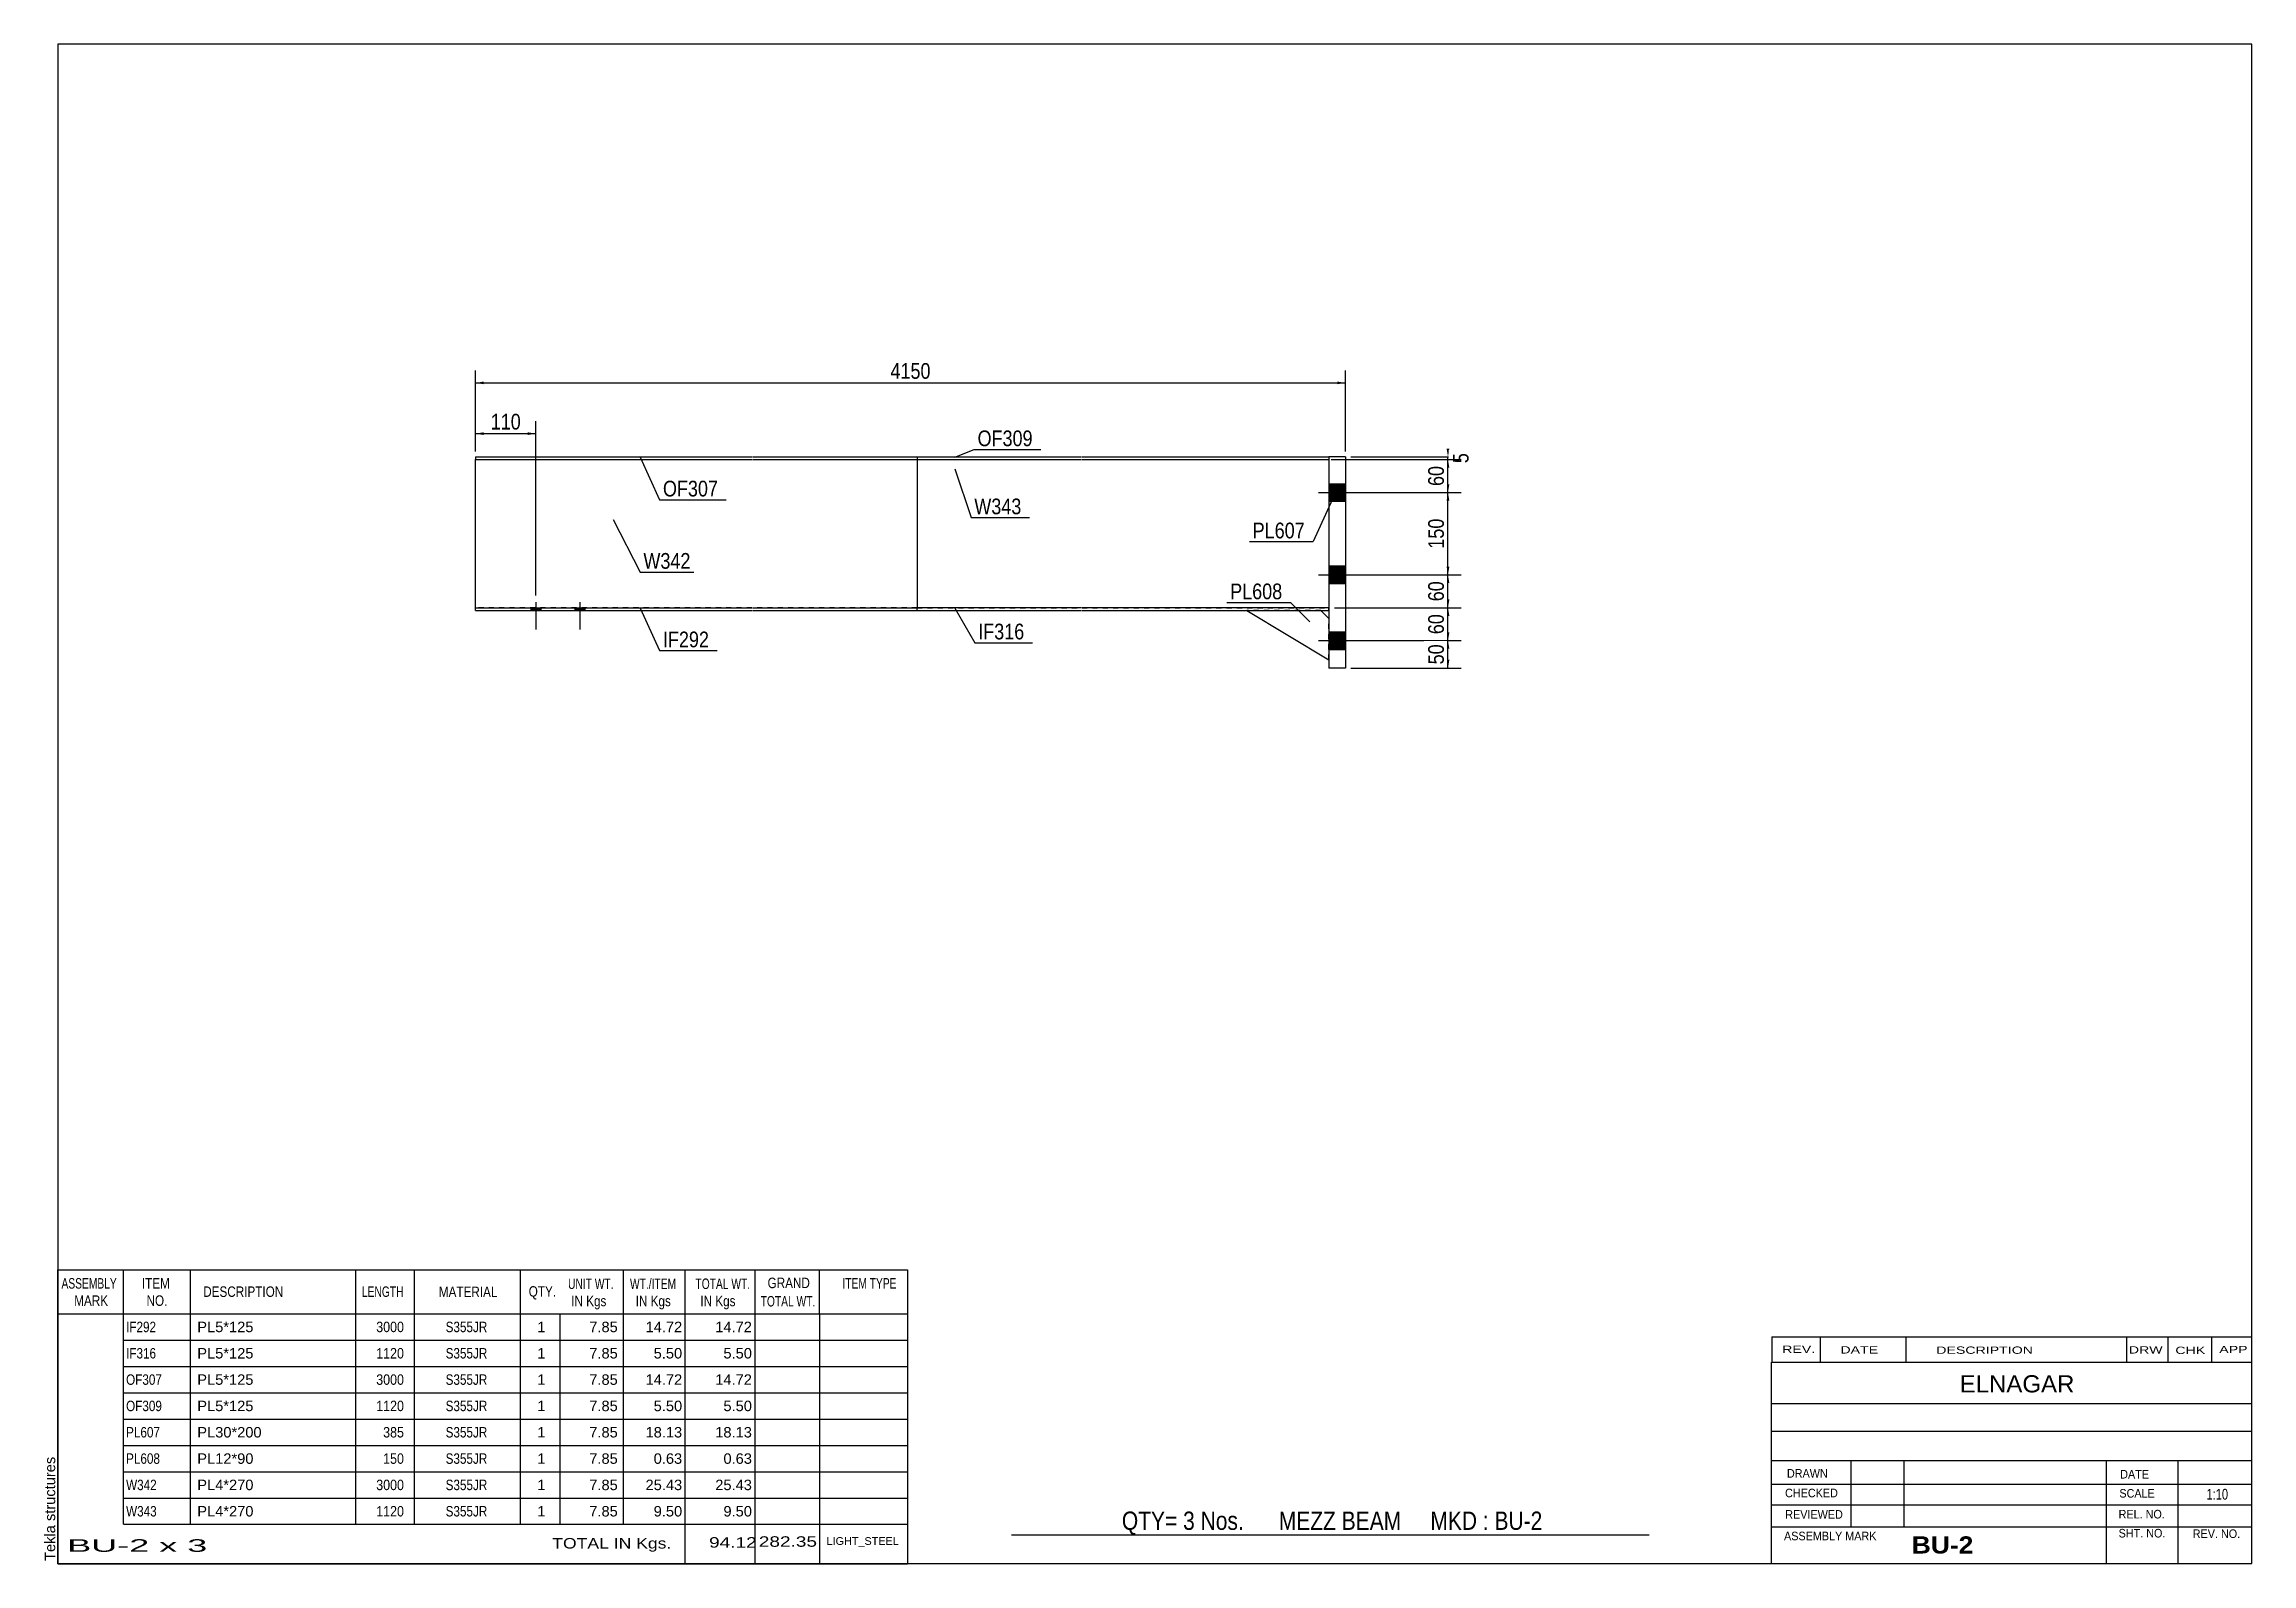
# Model space of a CAD drawing. Header units: millimetres. Extents: x -79 to 324, y -188 to 89.
import ezdxf

# ---------------------------------------------------------------- set-up
doc = ezdxf.new("R2010")
doc.units = ezdxf.units.MM
doc.linetypes.add('DXK_LINE_DOT1', pattern=[1.8814, 0.9407, -0.9407])
doc.styles.add('Arial', font='ARIAL.TTF', dxfattribs={"height": 0.2})
doc.styles.add('Arial Bold', font='ARIALBD.TTF', dxfattribs={"height": 0.2})
doc.styles.add('Arial Narrow', font='ARIALN.TTF', dxfattribs={"height": 0.2})

# ---------------------------------------------------------------- blocks, each defined once
blk = doc.blocks.new('Unknown-624483029-1965')
at = {"color": 5, "linetype": 'Continuous'}
for p, q in [((323.85, 89.23), (-76.15, 89.23)), ((-76.15, 89.23), (-76.15, -187.77)), ((323.85, -187.77), (323.85, 89.23)), ((-76.15, -187.77), (323.85, -187.77))]:
    blk.add_line(p, q, dxfattribs=at)
at = {"color": 174, "linetype": 'Continuous', "style": 'Arial'}
blk.add_text('Tekla structures', height=1.9102, rotation=90, dxfattribs=at).set_placement((-76.65, -187.27))
blk = doc.blocks.new('Part-624483029-3412 - 1214')
at = {"color": 2, "linetype": 'Continuous'}
for p, q in [((80.49, -14), (80.49, -13.5)), ((110.49, -13.5), (80.49, -13.5)), ((80.49, -14), (110.49, -14)), ((155.59, -13.5), (110.59, -13.5)), ((110.59, -14), (155.59, -14))]:
    blk.add_line(p, q, dxfattribs=at)
at = {"color": 7, "linetype": 'DXK_LINE_DOT1'}
blk.add_line((155.59, -14), (155.59, -13.5), dxfattribs=at)
blk = doc.blocks.new('Part-624483029-3404 - 1214')
at = {"color": 2, "linetype": 'Continuous'}
for p, q in [((0, 14), (0, 13.5)), ((0, 14), (50.39, 14)), ((0, 13.5), (50.39, 13.5)), ((50.49, 14), (80.49, 14)), ((50.49, 13.5), (80.49, 13.5)), ((80.49, 14), (80.49, 13.5))]:
    blk.add_line(p, q, dxfattribs=at)
blk = doc.blocks.new('Part-624483029-3406 - 1214')
at = {"color": 2, "linetype": 'Continuous'}
for p, q in [((80.49, 14), (80.49, 13.5)), ((80.49, 14), (110.49, 14)), ((80.49, 13.5), (110.49, 13.5)), ((110.59, 14), (155.59, 14)), ((110.59, 13.5), (155.59, 13.5))]:
    blk.add_line(p, q, dxfattribs=at)
at = {"color": 7, "linetype": 'DXK_LINE_DOT1'}
blk.add_line((155.59, 14), (155.59, 13.5), dxfattribs=at)
blk = doc.blocks.new('Part-624483029-3409 - 1214')
at = {"color": 2, "linetype": 'Continuous'}
blk.add_line((80.49, 13.5), (80.49, -13.5), dxfattribs=at)
at = {"color": 7, "linetype": 'DXK_LINE_DOT1'}
for p, q in [((80.49, 13.5), (110.49, 13.5)), ((110.59, 13.5), (155.59, 13.5)), ((155.59, 13.5), (155.59, -13.5)), ((80.49, -13.5), (110.49, -13.5)), ((110.59, -13.5), (155.59, -13.5))]:
    blk.add_line(p, q, dxfattribs=at)
blk = doc.blocks.new('Part-624483029-3418 - 1214')
at = {"color": 2, "linetype": 'Continuous'}
for p, q in [((140.59, -14), (155.59, -23)), ((155.59, -15.5), (154.09, -14))]:
    blk.add_line(p, q, dxfattribs=at)
at = {"color": 7, "linetype": 'DXK_LINE_DOT1'}
for p, q in [((154.09, -14), (140.59, -14)), ((155.59, -23), (155.59, -15.5))]:
    blk.add_line(p, q, dxfattribs=at)
blk = doc.blocks.new('Part-624483029-3410 - 1214')
at = {"color": 2, "linetype": 'Continuous'}
for p, q in [((0, -14), (0, -13.5)), ((0, -13.5), (50.39, -13.5)), ((0, -14), (50.39, -14)), ((50.49, -13.5), (80.49, -13.5)), ((50.49, -14), (80.49, -14)), ((80.49, -14), (80.49, -13.5))]:
    blk.add_line(p, q, dxfattribs=at)
blk = doc.blocks.new('Part-624483029-3415 - 1214')
at = {"color": 2, "linetype": 'Continuous'}
for p, q in [((158.59, 14), (155.59, 14)), ((155.59, 14), (155.59, -24.5)), ((158.59, 14), (158.59, -24.5)), ((158.59, -24.5), (155.59, -24.5))]:
    blk.add_line(p, q, dxfattribs=at)
blk = doc.blocks.new('Part-624483029-3420 - 1214')
at = {"color": 2, "linetype": 'Continuous'}
for p, q in [((0, -13.5), (0, 13.5)), ((80.49, 13.5), (80.49, -13.5))]:
    blk.add_line(p, q, dxfattribs=at)
at = {"color": 7, "linetype": 'DXK_LINE_DOT1'}
for p, q in [((0, 13.5), (50.39, 13.5)), ((50.49, 13.5), (80.49, 13.5)), ((50.39, -13.5), (0, -13.5)), ((80.49, -13.5), (50.49, -13.5))]:
    blk.add_line(p, q, dxfattribs=at)
blk = doc.blocks.new('Bolt-624483029-3421 - 1214')
at = {"linetype": 'Continuous'}
for points in [[(10.1, -14), (11.9, -14), (11.9, -13.5), (10.1, -13.5)], [(10.1, -14), (11.9, -14), (11.9, -13.5), (10.1, -13.5)], [(18.1, -14), (19.9, -14), (19.9, -13.5), (18.1, -13.5)], [(18.1, -14), (19.9, -14), (19.9, -13.5), (18.1, -13.5)]]:
    blk.add_hatch(color=3, dxfattribs=at).paths.add_polyline_path(points)
at = {"color": 3, "linetype": 'Continuous'}
for p, q in [((10.1, -13.5), (10.1, -14)), ((10.1, -13.5), (10.1, -14)), ((11, -12.5), (11, -17.5)), ((11, -12.5), (11, -17.5)), ((11.9, -13.5), (11.9, -14)), ((11.9, -13.5), (11.9, -14)), ((18.1, -13.5), (18.1, -14)), ((18.1, -13.5), (18.1, -14)), ((19, -12.5), (19, -17.5)), ((19, -12.5), (19, -17.5)), ((19.9, -13.5), (19.9, -14)), ((19.9, -13.5), (19.9, -14))]:
    blk.add_line(p, q, dxfattribs=at)
blk = doc.blocks.new('Bolt-624483029-3423 - 1214')
at = {"linetype": 'Continuous'}
for points in [[(155.59, 9.1), (155.59, 5.9), (158.59, 5.9), (158.59, 9.1)], [(155.59, 9.1), (155.59, 5.9), (158.59, 5.9), (158.59, 9.1)], [(155.59, -5.9), (155.59, -9.1), (158.59, -9.1), (158.59, -5.9)], [(155.59, -5.9), (155.59, -9.1), (158.59, -9.1), (158.59, -5.9)], [(155.59, -17.9), (155.59, -21.1), (158.59, -21.1), (158.59, -17.9)], [(155.59, -17.9), (155.59, -21.1), (158.59, -21.1), (158.59, -17.9)]]:
    blk.add_hatch(color=3, dxfattribs=at).paths.add_polyline_path(points)
at = {"color": 3, "linetype": 'Continuous'}
for p, q in [((155.59, 9.1), (158.59, 9.1)), ((155.59, 9.1), (158.59, 9.1)), ((153.69, 7.5), (165.59, 7.5)), ((153.69, 7.5), (165.59, 7.5)), ((155.59, 5.9), (158.59, 5.9)), ((155.59, 5.9), (158.59, 5.9)), ((153.69, -7.5), (165.59, -7.5)), ((153.69, -7.5), (165.59, -7.5)), ((155.59, -5.9), (158.59, -5.9)), ((155.59, -5.9), (158.59, -5.9)), ((155.59, -9.1), (158.59, -9.1)), ((155.59, -9.1), (158.59, -9.1)), ((153.69, -19.5), (165.59, -19.5)), ((153.69, -19.5), (165.59, -19.5)), ((155.59, -17.9), (158.59, -17.9)), ((155.59, -17.9), (158.59, -17.9)), ((155.59, -21.1), (158.59, -21.1)), ((155.59, -21.1), (158.59, -21.1))]:
    blk.add_line(p, q, dxfattribs=at)
blk = doc.blocks.new('StraightDimension-624483029-3983 - 1214')
at = {"linetype": 'Continuous'}
for points in [[(177.04, -15), (177.29, -13.5), (177.54, -15)], [(177.54, -18), (177.29, -19.5), (177.04, -18)]]:
    blk.add_hatch(color=7, dxfattribs=at).paths.add_polyline_path(points)
at = {"color": 7, "linetype": 'Continuous'}
for p, q in [((156.59, -13.5), (179.69, -13.5)), ((177.29, -19.5), (177.29, -13.5)), ((159.59, -19.5), (179.69, -19.5))]:
    blk.add_line(p, q, dxfattribs=at)
at = {"color": 0}
blk.add_wipeout([(177.14, -14.07), (172.94, -14.07), (172.94, -18.93), (177.14, -18.93)], dxfattribs=at)
at = {"color": 3, "style": 'Arial Narrow'}
blk.add_text('60', height=2.863, rotation=90.0002, dxfattribs=at).set_placement((176.54, -18.33))
blk = doc.blocks.new('StraightDimension-624483029-3984 - 1214')
at = {"linetype": 'Continuous'}
for points in [[(177.04, -21), (177.29, -19.5), (177.54, -21)], [(177.54, -23), (177.29, -24.5), (177.04, -23)]]:
    blk.add_hatch(color=7, dxfattribs=at).paths.add_polyline_path(points)
at = {"color": 7, "linetype": 'Continuous'}
for p, q in [((159.59, -19.5), (179.69, -19.5)), ((177.29, -24.5), (177.29, -19.5)), ((159.59, -24.5), (179.69, -24.5))]:
    blk.add_line(p, q, dxfattribs=at)
at = {"color": 0}
blk.add_wipeout([(177.14, -19.57), (172.94, -19.57), (172.94, -24.43), (177.14, -24.43)], dxfattribs=at)
at = {"color": 3, "style": 'Arial Narrow'}
blk.add_text('50', height=2.863, rotation=90.0002, dxfattribs=at).set_placement((176.54, -23.83))
blk = doc.blocks.new('StraightDimension-624483029-3979 - 1214')
at = {"linetype": 'Continuous'}
for points in [[(177.54, 15.5), (177.29, 14), (177.04, 15.5)], [(177.04, 12), (177.29, 13.5), (177.54, 12)]]:
    blk.add_hatch(color=7, dxfattribs=at).paths.add_polyline_path(points)
at = {"color": 7, "linetype": 'Continuous'}
for p, q in [((156, 13.5), (179.54, 13.5)), ((159.59, 14), (179.54, 14)), ((177.29, 13.5), (177.29, 14))]:
    blk.add_line(p, q, dxfattribs=at)
at = {"color": 0}
blk.add_wipeout([(181.64, 15.26), (177.44, 15.26), (177.44, 12.24), (181.64, 12.24)], dxfattribs=at)
at = {"color": 3, "style": 'Arial Narrow'}
blk.add_text('5', height=2.86, rotation=90.0002, dxfattribs=at).set_placement((181.04, 12.84))
blk = doc.blocks.new('StraightDimension-624483029-3980 - 1214')
at = {"linetype": 'Continuous'}
for points in [[(177.04, 12), (177.29, 13.5), (177.54, 12)], [(177.54, 9.01), (177.29, 7.51), (177.04, 9.01)]]:
    blk.add_hatch(color=7, dxfattribs=at).paths.add_polyline_path(points)
at = {"color": 7, "linetype": 'Continuous'}
for p, q in [((156, 13.5), (179.69, 13.5)), ((177.29, 7.51), (177.29, 13.5)), ((154.58, 7.51), (179.69, 7.51))]:
    blk.add_line(p, q, dxfattribs=at)
at = {"color": 0}
blk.add_wipeout([(177.14, 12.93), (172.94, 12.93), (172.94, 8.08), (177.14, 8.08)], dxfattribs=at)
at = {"color": 3, "style": 'Arial Narrow'}
blk.add_text('60', height=2.863, rotation=90.0002, dxfattribs=at).set_placement((176.54, 8.68))
blk = doc.blocks.new('StraightDimension-624483029-3981 - 1214')
at = {"linetype": 'Continuous'}
for points in [[(177.04, 6.01), (177.29, 7.51), (177.54, 6.01)], [(177.54, -6), (177.29, -7.5), (177.04, -6)]]:
    blk.add_hatch(color=7, dxfattribs=at).paths.add_polyline_path(points)
at = {"color": 7, "linetype": 'Continuous'}
for p, q in [((154.58, 7.51), (179.69, 7.51)), ((177.29, -7.5), (177.29, 7.51)), ((159.59, -7.5), (179.69, -7.5))]:
    blk.add_line(p, q, dxfattribs=at)
at = {"color": 0}
blk.add_wipeout([(177.14, 3.35), (172.94, 3.35), (172.94, -3.34), (177.14, -3.34)], dxfattribs=at)
at = {"color": 3, "style": 'Arial Narrow'}
blk.add_text('150', height=2.863, rotation=90.0002, dxfattribs=at).set_placement((176.54, -2.74))
blk = doc.blocks.new('StraightDimension-624483029-3982 - 1214')
at = {"linetype": 'Continuous'}
for points in [[(177.04, -9), (177.29, -7.5), (177.54, -9)], [(177.54, -12), (177.29, -13.5), (177.04, -12)]]:
    blk.add_hatch(color=7, dxfattribs=at).paths.add_polyline_path(points)
at = {"color": 7, "linetype": 'Continuous'}
for p, q in [((159.59, -7.5), (179.69, -7.5)), ((177.29, -13.5), (177.29, -7.5)), ((156.59, -13.5), (179.69, -13.5))]:
    blk.add_line(p, q, dxfattribs=at)
at = {"color": 0}
blk.add_wipeout([(177.14, -8.07), (172.94, -8.07), (172.94, -12.93), (177.14, -12.93)], dxfattribs=at)
at = {"color": 3, "style": 'Arial Narrow'}
blk.add_text('60', height=2.863, rotation=90.0002, dxfattribs=at).set_placement((176.54, -12.33))
blk = doc.blocks.new('StraightDimension-624483029-4026 - 1214')
at = {"linetype": 'Continuous'}
for points in [[(1.5, 27.23), (0, 27.48), (1.5, 27.73)], [(157.09, 27.73), (158.59, 27.48), (157.09, 27.23)]]:
    blk.add_hatch(color=7, dxfattribs=at).paths.add_polyline_path(points)
at = {"color": 7, "linetype": 'Continuous'}
for p, q in [((0, 15), (0, 29.73)), ((158.59, 15), (158.59, 29.73)), ((0, 27.48), (158.59, 27.48))]:
    blk.add_line(p, q, dxfattribs=at)
at = {"color": 0}
blk.add_wipeout([(83.55, 27.63), (83.55, 31.83), (75.04, 31.83), (75.04, 27.63)], dxfattribs=at)
at = {"color": 3, "style": 'Arial Narrow'}
blk.add_text('4150', height=2.863, dxfattribs=at).set_placement((75.64, 28.23))
blk = doc.blocks.new('StraightDimension-624483029-4037 - 1214')
at = {"linetype": 'Continuous'}
for points in [[(1.5, 17.98), (0, 18.23), (1.5, 18.48)], [(9.5, 18.48), (11, 18.23), (9.5, 17.98)]]:
    blk.add_hatch(color=7, dxfattribs=at).paths.add_polyline_path(points)
at = {"color": 7, "linetype": 'Continuous'}
for p, q in [((0, 15), (0, 20.48)), ((11, -11.25), (11, 20.48)), ((0, 18.23), (11, 18.23))]:
    blk.add_line(p, q, dxfattribs=at)
at = {"color": 0}
blk.add_wipeout([(8.84, 18.38), (8.84, 22.58), (2.16, 22.58), (2.16, 18.38)], dxfattribs=at)
at = {"color": 3, "style": 'Arial Narrow'}
blk.add_text('110', height=2.863, dxfattribs=at).set_placement((2.76, 18.98))
blk = doc.blocks.new('CBS_NAME_BLOG-624483029-4053')
at = {"color": 7, "linetype": 'Continuous'}
for p, q in [((236.26, -151.02), (323.78, -151.02)), ((236.26, -187.73), (236.26, -151.02)), ((236.26, -158.56), (323.78, -158.56)), ((236.33, -163.61), (323.85, -163.61)), ((236.26, -168.98), (323.78, -168.98)), ((250.78, -181.09), (250.78, -168.99)), ((260.47, -181.07), (260.47, -169)), ((297.38, -187.73), (297.38, -169)), ((310.43, -187.73), (310.43, -168.99)), ((236.26, -177.03), (323.78, -177.03)), ((236.27, -173.28), (323.85, -173.26)), ((236.26, -181.07), (323.78, -181.07)), ((236.26, -187.77), (323.85, -187.77))]:
    blk.add_line(p, q, dxfattribs=at)
at = {"color": 3, "linetype": 'Continuous', "style": 'Arial'}
blk.add_text('ELNAGAR', height=3.133, dxfattribs=at).set_placement((270.58, -156.55))
at = {"color": 3, "linetype": 'Continuous'}
for s, height, style, width, p in [('DRAWN', 1.566, 'Arial', 0.9, (239.09, -172.09)), ('DATE', 1.566, 'Arial', 0.9, (299.85, -172.25)), ('CHECKED', 1.566, 'Arial', 0.9, (238.75, -175.67)), ('SCALE', 1.566, 'Arial', 0.9, (299.7, -175.73)), ('1:10', 1.957, 'Arial Narrow', 0.9, (315.59, -176.09)), ('REVIEWED', 1.566, 'Arial', 0.9, (238.78, -179.58)), ('REL. NO.', 1.566, 'Arial', 0.9, (299.56, -179.53)), ('ASSEMBLY MARK', 1.5663, 'Arial', 0.9, (238.56, -183.51)), ('BU-2', 3.131, 'Arial Bold', 1.1, (261.84, -185.92)), ('SHT. NO.', 1.566, 'Arial', 0.9, (299.56, -183)), ('REV. NO.', 1.566, 'Arial', 0.9, (313.08, -183.09))]:
    blk.add_text(s, height=height, dxfattribs=dict(at, style=style, width=width)).set_placement(p)
blk = doc.blocks.new('CBS_BOM-624483029-4051')
at = {"color": 7, "linetype": 'Continuous'}
for p, q in [((-76.18, -142.2), (-76.18, -134.2)), ((-76.18, -134.2), (78.74, -134.2)), ((-64.18, -142.2), (-64.18, -134.2)), ((-51.99, -142.2), (-51.99, -134.2)), ((-21.82, -142.2), (-21.82, -134.2)), ((-11.15, -142.2), (-11.15, -134.2)), ((8.17, -142.2), (8.17, -134.2)), ((26.97, -142.2), (26.97, -134.2)), ((38.19, -142.2), (38.19, -134.2)), ((50.97, -142.2), (50.97, -134.2)), ((62.72, -142.2), (62.72, -134.2)), ((78.74, -134.21), (78.74, -142.19)), ((-76.18, -142.2), (78.74, -142.2)), ((-76.18, -147), (-76.18, -142.2)), ((-64.18, -147), (-64.18, -142.2)), ((-51.99, -147), (-51.99, -142.2)), ((-21.82, -147), (-21.82, -142.2)), ((-11.15, -147), (-11.15, -142.2)), ((8.17, -147), (8.17, -142.2)), ((15.44, -147), (15.44, -142.2)), ((26.97, -147), (26.97, -142.2)), ((38.19, -147), (38.19, -142.2)), ((50.97, -147), (50.97, -142.2)), ((62.74, -147), (62.74, -142.2)), ((78.74, -142.21), (78.74, -147)), ((-76.18, -151.8), (-76.18, -147)), ((-64.18, -147), (78.74, -147)), ((-64.18, -151.8), (-64.18, -147)), ((-51.99, -151.8), (-51.99, -147)), ((-21.82, -151.8), (-21.82, -147)), ((-11.15, -151.8), (-11.15, -147)), ((8.17, -151.8), (8.17, -147)), ((15.44, -151.8), (15.44, -147)), ((26.97, -151.8), (26.97, -147)), ((38.19, -151.8), (38.19, -147)), ((50.97, -151.8), (50.97, -147)), ((62.74, -151.8), (62.74, -147)), ((78.74, -147.01), (78.74, -151.8)), ((-76.18, -156.6), (-76.18, -151.8)), ((-64.18, -151.8), (78.74, -151.8)), ((-64.18, -156.6), (-64.18, -151.8)), ((-51.99, -156.6), (-51.99, -151.8)), ((-21.82, -156.6), (-21.82, -151.8)), ((-11.15, -156.6), (-11.15, -151.8)), ((8.17, -156.6), (8.17, -151.8)), ((15.44, -156.6), (15.44, -151.8)), ((26.97, -156.6), (26.97, -151.8)), ((38.19, -156.6), (38.19, -151.8)), ((50.97, -156.6), (50.97, -151.8)), ((62.74, -156.6), (62.74, -151.8)), ((78.74, -151.81), (78.74, -156.6)), ((-76.18, -161.4), (-76.18, -156.6)), ((-64.18, -156.6), (78.74, -156.6)), ((-64.18, -161.4), (-64.18, -156.6)), ((-51.99, -161.4), (-51.99, -156.6)), ((-21.82, -161.4), (-21.82, -156.6)), ((-11.15, -161.4), (-11.15, -156.6)), ((8.17, -161.4), (8.17, -156.6)), ((15.44, -161.4), (15.44, -156.6)), ((26.97, -161.4), (26.97, -156.6)), ((38.19, -161.4), (38.19, -156.6)), ((50.97, -161.4), (50.97, -156.6)), ((62.74, -161.4), (62.74, -156.6)), ((78.74, -156.61), (78.74, -161.4)), ((-76.18, -166.2), (-76.18, -161.4)), ((-64.18, -161.4), (78.74, -161.4)), ((-64.18, -166.2), (-64.18, -161.4)), ((-51.99, -166.2), (-51.99, -161.4)), ((-21.82, -166.2), (-21.82, -161.4)), ((-11.15, -166.2), (-11.15, -161.4)), ((8.17, -166.2), (8.17, -161.4)), ((15.44, -166.2), (15.44, -161.4)), ((26.97, -166.2), (26.97, -161.4)), ((38.19, -166.2), (38.19, -161.4)), ((50.97, -166.2), (50.97, -161.4)), ((62.74, -166.2), (62.74, -161.4)), ((78.74, -161.41), (78.74, -166.2)), ((-76.18, -171), (-76.18, -166.2)), ((-64.18, -166.2), (78.74, -166.2)), ((-64.18, -171), (-64.18, -166.2)), ((-51.99, -171), (-51.99, -166.2)), ((-21.82, -171), (-21.82, -166.2)), ((-11.15, -171), (-11.15, -166.2)), ((8.17, -171), (8.17, -166.2)), ((15.44, -171), (15.44, -166.2)), ((26.97, -171), (26.97, -166.2)), ((38.19, -171), (38.19, -166.2)), ((50.97, -171), (50.97, -166.2)), ((62.74, -171), (62.74, -166.2)), ((78.74, -166.21), (78.74, -171)), ((-76.18, -175.8), (-76.18, -171)), ((-64.18, -171), (78.74, -171)), ((-64.18, -175.8), (-64.18, -171)), ((-51.99, -175.8), (-51.99, -171)), ((-21.82, -175.8), (-21.82, -171)), ((-11.15, -175.8), (-11.15, -171)), ((8.17, -175.8), (8.17, -171)), ((15.44, -175.8), (15.44, -171)), ((26.97, -175.8), (26.97, -171)), ((38.19, -175.8), (38.19, -171)), ((50.97, -175.8), (50.97, -171)), ((62.74, -175.8), (62.74, -171)), ((78.74, -171.01), (78.74, -175.8)), ((-76.18, -180.6), (-76.18, -175.8)), ((-64.18, -175.8), (78.74, -175.8)), ((-64.18, -180.6), (-64.18, -175.8)), ((-51.99, -180.6), (-51.99, -175.8)), ((-21.82, -180.6), (-21.82, -175.8)), ((-11.15, -180.6), (-11.15, -175.8)), ((8.17, -180.6), (8.17, -175.8)), ((15.44, -180.6), (15.44, -175.8)), ((26.97, -180.6), (26.97, -175.8)), ((38.19, -180.6), (38.19, -175.8)), ((50.97, -180.6), (50.97, -175.8)), ((62.74, -180.6), (62.74, -175.8)), ((78.74, -175.81), (78.74, -180.6)), ((-76.18, -187.8), (-76.18, -180.62)), ((-64.18, -180.6), (78.74, -180.6)), ((38.19, -187.8), (38.19, -180.62)), ((50.97, -187.8), (50.97, -180.62)), ((62.78, -187.8), (62.78, -180.62)), ((78.74, -180.6), (78.74, -187.8)), ((-76.18, -187.8), (78.74, -187.8))]:
    blk.add_line(p, q, dxfattribs=at)
at = {"color": 3, "linetype": 'Continuous', "style": 'Arial'}
for s, height, width, p in [('ASSEMBLY', 1.91, 0.7, (-75.5, -137.63)), ('ITEM', 1.91, 0.8, (-60.85, -137.63)), ('UNIT WT.', 1.91, 0.7, (16.86, -137.7)), ('WT./ITEM', 1.91, 0.7, (28.15, -137.7)), ('TOTAL WT.', 1.91, 0.7, (40.09, -137.7)), ('GRAND', 1.91, 0.8, (53.24, -137.54)), ('ITEM TYPE', 1.91, 0.7, (66.88, -137.62)), ('MARK', 1.91, 0.8, (-73.18, -140.77)), ('NO.', 1.91, 0.8, (-59.99, -140.77)), ('DESCRIPTION', 1.9102, 0.8, (-49.66, -139.14)), ('LENGTH', 1.91, 0.7, (-20.72, -139.14)), ('MATERIAL', 1.91, 0.8, (-6.7, -139.18)), ('QTY.', 1.91, 0.8, (9.69, -139.1)), ('IN Kgs', 1.91, 0.8, (17.44, -140.84)), ('IN Kgs', 1.91, 0.8, (29.19, -140.84)), ('IN Kgs', 1.91, 0.8, (40.98, -140.84)), ('TOTAL WT.', 1.91, 0.7, (51.98, -140.89))]:
    blk.add_text(s, height=height, dxfattribs=dict(at, width=width)).set_placement(p)
at = {"color": 7, "linetype": 'Continuous', "style": 'Arial'}
for s, width, p in [('IF292', 0.8, (-63.72, -145.57)), ('3000', 0.85, (-18.11, -145.57)), ('S355JR', 0.8, (-5.46, -145.57)), ('IF316', 0.8, (-63.72, -150.37)), ('1120', 0.85, (-18.11, -150.37)), ('S355JR', 0.8, (-5.46, -150.37)), ('OF307', 0.8, (-63.72, -155.17)), ('3000', 0.85, (-18.11, -155.17)), ('S355JR', 0.8, (-5.46, -155.17)), ('OF309', 0.8, (-63.72, -159.97)), ('1120', 0.85, (-18.11, -159.97)), ('S355JR', 0.8, (-5.46, -159.97)), ('PL607', 0.8, (-63.72, -164.77)), ('385', 0.85, (-16.85, -164.77)), ('S355JR', 0.8, (-5.46, -164.77)), ('PL608', 0.8, (-63.72, -169.57)), ('150', 0.85, (-16.85, -169.57)), ('S355JR', 0.8, (-5.46, -169.57)), ('W342', 0.8, (-63.72, -174.37)), ('3000', 0.85, (-18.11, -174.37)), ('S355JR', 0.8, (-5.46, -174.37)), ('W343', 0.8, (-63.72, -179.17)), ('1120', 0.85, (-18.11, -179.17)), ('S355JR', 0.8, (-5.46, -179.17))]:
    blk.add_text(s, height=1.91, dxfattribs=dict(at, width=width)).set_placement(p)
for s, p in [('PL5*125', (-50.74, -145.57)), ('1', (11.26, -145.57)), ('7.85', (20.73, -145.57)), ('14.72', (30.99, -145.57)), ('14.72', (43.7, -145.57)), ('PL5*125', (-50.74, -150.37)), ('1', (11.26, -150.37)), ('7.85', (20.73, -150.37)), ('5.50', (32.47, -150.37)), ('5.50', (45.19, -150.37)), ('PL5*125', (-50.74, -155.17)), ('1', (11.26, -155.17)), ('7.85', (20.73, -155.17)), ('14.72', (30.99, -155.17)), ('14.72', (43.7, -155.17)), ('PL5*125', (-50.74, -159.97)), ('1', (11.26, -159.97)), ('7.85', (20.73, -159.97)), ('5.50', (32.47, -159.97)), ('5.50', (45.19, -159.97)), ('PL30*200', (-50.74, -164.77)), ('1', (11.26, -164.77)), ('7.85', (20.73, -164.77)), ('18.13', (30.99, -164.77)), ('18.13', (43.7, -164.77)), ('PL12*90', (-50.74, -169.57)), ('1', (11.26, -169.57)), ('7.85', (20.73, -169.57)), ('0.63', (32.47, -169.57)), ('0.63', (45.19, -169.57)), ('PL4*270', (-50.74, -174.37)), ('1', (11.26, -174.37)), ('7.85', (20.73, -174.37)), ('25.43', (30.99, -174.37)), ('25.43', (43.7, -174.37)), ('PL4*270', (-50.74, -179.17)), ('1', (11.26, -179.17)), ('7.85', (20.73, -179.17)), ('9.50', (32.47, -179.17)), ('9.50', (45.19, -179.17))]:
    blk.add_text(s, height=1.91, dxfattribs=at).set_placement(p)
at = {"color": 6, "linetype": 'Continuous', "style": 'Arial'}
for s, height, width, p in [('BU-2 x 3', 2.292, 2.05, (-74.46, -185.61)), ('TOTAL IN Kgs.', 1.9102, 1.2, (13.98, -185.01)), ('94.12', 1.91, 1.3, (42.57, -184.85)), ('282.35', 1.91, 1.3, (51.64, -184.69))]:
    blk.add_text(s, height=height, dxfattribs=dict(at, width=width)).set_placement(p)
blk.add_text('LIGHT_STEEL', height=1.4135, dxfattribs=at).set_placement((63.99, -184.35))
blk = doc.blocks.new('CBS_CALLOFF-624483029-4052')
at = {"color": 7, "linetype": 'Continuous'}
blk.add_line((97.73, -182.5), (213.96, -182.52), dxfattribs=at)
at = {"color": 3, "linetype": 'Continuous', "style": 'Arial Narrow'}
blk.add_text('QTY= 3 Nos.      MEZZ BEAM     MKD : BU-2', height=3.3405, dxfattribs=at).set_placement((117.83, -181.61))
blk = doc.blocks.new('CBS_REVISION-624483029-4054')
at = {"color": 7, "linetype": 'Continuous'}
for p, q in [((236.34, -146.39), (323.84, -146.39)), ((236.34, -146.39), (236.34, -151.02)), ((245.14, -146.39), (245.14, -151.02)), ((260.74, -146.39), (260.74, -150.96)), ((300.99, -146.39), (300.99, -151.02)), ((308.53, -146.39), (308.53, -151.02)), ((316.48, -146.39), (316.48, -151.02)), ((236.34, -151.02), (323.84, -151.02))]:
    blk.add_line(p, q, dxfattribs=at)
at = {"color": 7, "style": 'Arial Narrow', "width": 1.7}
for s, height, p in [('REV.', 1.326, (238.21, -149.35)), ('DATE', 1.326, (248.83, -149.46)), ('DESCRIPTION', 1.3257, (266.31, -149.51)), ('DRW', 1.326, (301.42, -149.46)), ('CHK', 1.326, (309.91, -149.54)), ('APP', 1.326, (317.91, -149.39))]:
    blk.add_text(s, height=height, dxfattribs=at).set_placement(p)
blk = doc.blocks.new('Mark-624483029-3427 - 1214')
at = {"color": 0}
blk.add_wipeout([(44.21, 6.78), (44.21, 9.78), (34.16, 9.78), (34.16, 6.78)], dxfattribs=at)
blk.add_wipeout([(44.21, 6.78), (44.21, 9.78), (34.16, 9.78), (34.16, 6.78)], dxfattribs=at)
at = {"color": 7, "linetype": 'Continuous'}
for p, q in [((30.02, 13.91), (33.56, 6.18)), ((33.56, 6.18), (45.71, 6.18))]:
    blk.add_line(p, q, dxfattribs=at)
at = {"color": 3, "style": 'Arial Narrow'}
blk.add_text('OF307', height=2.863, dxfattribs=at).set_placement((34.16, 6.78))
blk = doc.blocks.new('Mark-624483029-3430 - 1214')
at = {"color": 0}
blk.add_wipeout([(101.57, 15.94), (101.57, 18.94), (91.52, 18.94), (91.52, 15.94)], dxfattribs=at)
blk.add_wipeout([(101.57, 15.94), (101.57, 18.94), (91.52, 18.94), (91.52, 15.94)], dxfattribs=at)
at = {"color": 7, "linetype": 'Continuous'}
for p, q in [((87.38, 13.93), (90.92, 15.34)), ((90.92, 15.34), (103.07, 15.34))]:
    blk.add_line(p, q, dxfattribs=at)
at = {"color": 3, "style": 'Arial Narrow'}
blk.add_text('OF309', height=2.863, dxfattribs=at).set_placement((91.52, 15.94))
blk = doc.blocks.new('Mark-624483029-3433 - 1214')
at = {"color": 0}
blk.add_wipeout([(99.52, 3.53), (99.52, 6.53), (90.93, 6.53), (90.93, 3.53)], dxfattribs=at)
blk.add_wipeout([(99.52, 3.53), (99.52, 6.53), (90.93, 6.53), (90.93, 3.53)], dxfattribs=at)
at = {"color": 7, "linetype": 'Continuous'}
for p, q in [((87.38, 11.8), (90.33, 2.93)), ((90.33, 2.93), (101.02, 2.93))]:
    blk.add_line(p, q, dxfattribs=at)
at = {"color": 3, "style": 'Arial Narrow'}
blk.add_text('W343', height=2.863, dxfattribs=at).set_placement((90.93, 3.53))
blk = doc.blocks.new('Mark-624483029-3436 - 1214')
at = {"color": 0}
blk.add_wipeout([(42.57, -20.72), (42.57, -17.72), (34.16, -17.72), (34.16, -20.72)], dxfattribs=at)
blk.add_wipeout([(42.57, -20.72), (42.57, -17.72), (34.16, -17.72), (34.16, -20.72)], dxfattribs=at)
at = {"color": 7, "linetype": 'Continuous'}
for p, q in [((30.02, -13.59), (33.56, -21.32)), ((33.56, -21.32), (44.07, -21.32))]:
    blk.add_line(p, q, dxfattribs=at)
at = {"color": 3, "style": 'Arial Narrow'}
blk.add_text('IF292', height=2.863, dxfattribs=at).set_placement((34.16, -20.72))
blk = doc.blocks.new('Mark-624483029-3439 - 1214')
at = {"color": 0}
blk.add_wipeout([(100.05, -19.28), (100.05, -16.28), (91.64, -16.28), (91.64, -19.28)], dxfattribs=at)
blk.add_wipeout([(100.05, -19.28), (100.05, -16.28), (91.64, -16.28), (91.64, -19.28)], dxfattribs=at)
at = {"color": 7, "linetype": 'Continuous'}
for p, q in [((87.38, -13.57), (91.04, -19.88)), ((91.04, -19.88), (101.55, -19.88))]:
    blk.add_line(p, q, dxfattribs=at)
at = {"color": 3, "style": 'Arial Narrow'}
blk.add_text('IF316', height=2.863, dxfattribs=at).set_placement((91.64, -19.28))
blk = doc.blocks.new('Mark-624483029-3442 - 1214')
at = {"color": 0}
blk.add_wipeout([(151.18, -0.86), (151.18, 2.14), (141.68, 2.14), (141.68, -0.86)], dxfattribs=at)
blk.add_wipeout([(151.18, -0.86), (151.18, 2.14), (141.68, 2.14), (141.68, -0.86)], dxfattribs=at)
at = {"color": 7, "linetype": 'Continuous'}
for p in [(156.21, 6.27), (141.08, -1.46)]:
    blk.add_line(p, (152.68, -1.46), dxfattribs=at)
at = {"color": 3, "style": 'Arial Narrow'}
blk.add_text('PL607', height=2.863, dxfattribs=at).set_placement((141.68, -0.86))
blk = doc.blocks.new('Mark-624483029-3445 - 1214')
at = {"color": 0}
blk.add_wipeout([(147.08, -11.96), (147.08, -8.96), (137.58, -8.96), (137.58, -11.96)], dxfattribs=at)
blk.add_wipeout([(147.08, -11.96), (147.08, -8.96), (137.58, -8.96), (137.58, -11.96)], dxfattribs=at)
at = {"color": 7, "linetype": 'Continuous'}
for p in [(136.98, -12.56), (152.12, -16.09)]:
    blk.add_line(p, (148.58, -12.56), dxfattribs=at)
at = {"color": 3, "style": 'Arial Narrow'}
blk.add_text('PL608', height=2.863, dxfattribs=at).set_placement((137.58, -11.96))
blk = doc.blocks.new('Mark-624483029-3448 - 1214')
at = {"color": 0}
blk.add_wipeout([(39.19, -6.4), (39.19, -3.4), (30.6, -3.4), (30.6, -6.4)], dxfattribs=at)
blk.add_wipeout([(39.19, -6.4), (39.19, -3.4), (30.6, -3.4), (30.6, -6.4)], dxfattribs=at)
at = {"color": 7, "linetype": 'Continuous'}
for p, q in [((25.11, 2.58), (30, -7)), ((30, -7), (39.79, -7))]:
    blk.add_line(p, q, dxfattribs=at)
at = {"color": 3, "style": 'Arial Narrow'}
blk.add_text('W342', height=2.863, dxfattribs=at).set_placement((30.6, -6.4))

msp = doc.modelspace()

# ---------------------------------------------------------------- block references
for name in ['Unknown-624483029-1965', 'Part-624483029-3404 - 1214', 'Part-624483029-3420 - 1214', 'Part-624483029-3406 - 1214', 'Part-624483029-3409 - 1214', 'Part-624483029-3415 - 1214', 'Bolt-624483029-3423 - 1214', 'Part-624483029-3410 - 1214', 'Bolt-624483029-3421 - 1214', 'Part-624483029-3412 - 1214', 'Part-624483029-3418 - 1214', 'CBS_BOM-624483029-4051', 'CBS_REVISION-624483029-4054', 'CBS_NAME_BLOG-624483029-4053', 'CBS_CALLOFF-624483029-4052']:
    msp.add_blockref(name, (0, 0))

# ---------------------------------------------------------------- next in the draw order: block references
for name in ['StraightDimension-624483029-3979 - 1214', 'Mark-624483029-3433 - 1214', 'Mark-624483029-3448 - 1214', 'Mark-624483029-3445 - 1214', 'Mark-624483029-3436 - 1214', 'Mark-624483029-3439 - 1214', 'StraightDimension-624483029-3983 - 1214']:
    msp.add_blockref(name, (0, 0))

# ---------------------------------------------------------------- next in the draw order: block references
for name in ['StraightDimension-624483029-3980 - 1214', 'StraightDimension-624483029-3984 - 1214']:
    msp.add_blockref(name, (0, 0))

# ---------------------------------------------------------------- next in the draw order: block references
for name in ['StraightDimension-624483029-4026 - 1214', 'StraightDimension-624483029-3981 - 1214']:
    msp.add_blockref(name, (0, 0))

# ---------------------------------------------------------------- next in the draw order: block references
for name in ['StraightDimension-624483029-4037 - 1214', 'Mark-624483029-3430 - 1214', 'Mark-624483029-3427 - 1214', 'Mark-624483029-3442 - 1214', 'StraightDimension-624483029-3982 - 1214']:
    msp.add_blockref(name, (0, 0))

doc.saveas('drawing.dxf')
